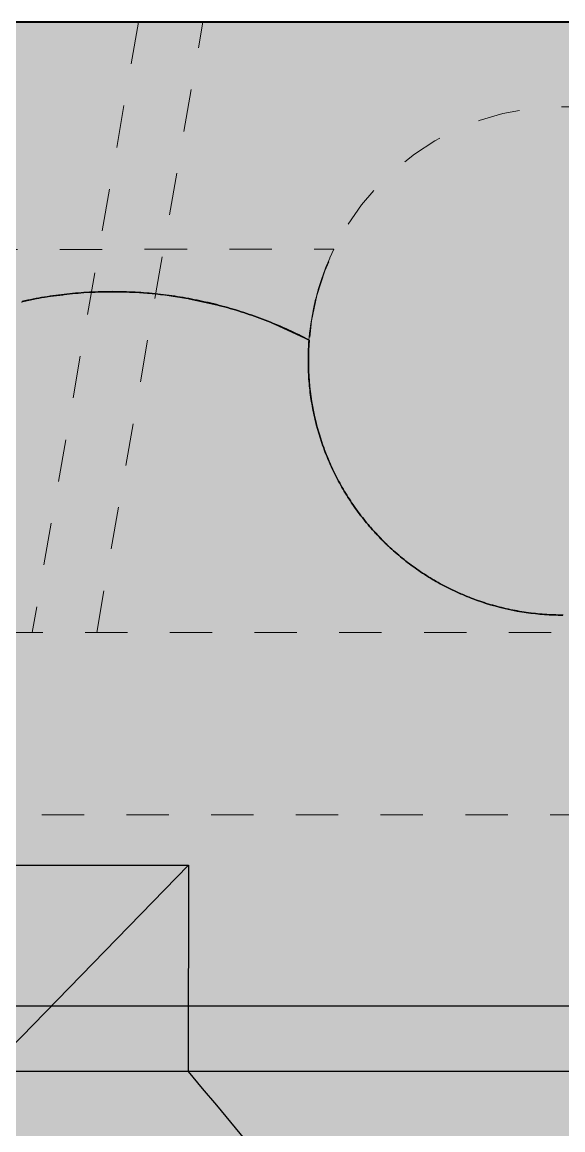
# Model space of a CAD drawing. Header units: metres. Extents: x -1147 to -802, y 5 to 567.
# Drawn here: x -1033.341 to -1032.064, y 543.44 to 546.054 of the extents above; entities that cross this region are included whole.
import ezdxf

# ---------------------------------------------------------------- set-up
doc = ezdxf.new("R2010")
doc.units = ezdxf.units.M
doc.linetypes.add('JacobsDash', pattern=[0.0045, 0.003, -0.0015])
for name, color, linetype, lineweight in [('A-FLOR', 7, 'Continuous', 50), ('A-FLOR-PATT', 7, 'Continuous', 40), ('A-GENM', 7, 'Continuous', 35), ('A-GENM-HDLN', 7, 'JacobsDash', 15), ('S-BEAM', 7, 'Continuous', 50), ('S-BEAM-HDLN', 7, 'JacobsDash', 15), ('S-FNDN-HDLN', 7, 'JacobsDash', 15)]:
    doc.layers.add(name, color=color, linetype=linetype, lineweight=lineweight)

# ---------------------------------------------------------------- blocks, each defined once
blk = doc.blocks.new('T2DPAA-T2D-C3S-RW-M2D-100010_dwg-40802999-DRG-2873010 - GENERAL ARRANGEMENT PLAN')
at = {"color": 254, "lineweight": 25, "true_color": 0xe1e1e1}
for p, q in [((50.2822, -595.1917), (50.4167, -595.6974)), ((50.4168, -595.698), (50.4926, -595.9832))]:
    blk.add_line(p, q, dxfattribs=at)
at = {"color": 254, "lineweight": 25, "true_color": 0xd5d5d5}
blk.add_line((50.4926, -595.9832), (51.1578, -598.4861), dxfattribs=at)
blk = doc.blocks.new('T2DPAA-T2D-PWC-RW-M2D-100010_RoadDesign_rvt-1-DRG-2873010 - GENERAL ARRANGEMENT PLAN')
at = {"color": 254, "lineweight": 18, "true_color": 0xe3e3e3, "rotation": 75.11694444444437}
blk.add_blockref('T2DPAA-T2D-C3S-RW-M2D-100010_dwg-40802999-DRG-2873010 - GENERAL ARRANGEMENT PLAN', (-1722.337, 648.0105), dxfattribs=at)
blk = doc.blocks.new('Top of Pavement - RL A - Top of Pavement - RL A-68818558-DRG-2873010 - GENERAL ARRANGEMENT PLAN')
at = {"layer": 'A-GENM', "color": 9, "lineweight": 25, "true_color": 0xbebebe}
blk.add_open_spline([(135.527, 30.1187), (135.491, 30.2542), (135.4189, 30.5252), (135.3109, 30.9317), (135.2029, 31.3382), (135.0949, 31.7447), (134.9868, 32.1512), (134.8788, 32.5577), (134.7708, 32.9642), (134.6627, 33.3707), (134.5547, 33.7772), (134.4467, 34.1837), (134.3386, 34.5902), (134.2306, 34.9967), (134.1549, 35.2816), (134.1152, 35.4311), (134.1115, 35.4451)], degree=3, knots=[-0.47109827, -0.47109827, -0.47109827, -0.47109827, -0.46820809, -0.46531792, -0.46242775, -0.45953757, -0.4566474, -0.45375723, -0.45086705, -0.44797688, -0.44508671, -0.44219653, -0.43930636, -0.43641618, -0.43352601, -0.43322811, -0.43322811, -0.43322811, -0.43322811], dxfattribs=at)
blk = doc.blocks.new('T2DPAA-T2D-C3S-RS-M3D-100334_rvt-1-DRG-2873010 - GENERAL ARRANGEMENT PLAN')
at = {"layer": 'A-GENM', "color": 254, "lineweight": 25, "true_color": 0xd1d1d1}
blk.add_line((-1133.9861, 543.4411), (-1133.3783, 544.0644), dxfattribs=at)
at = {"layer": 'A-GENM', "color": 9, "lineweight": 25, "true_color": 0xbebebe, "flags": 128}
for points in [[(-1133.3783, 544.0644), (-1133.3785, 543.9949), (-1133.3786, 543.9254), (-1133.3787, 543.8559), (-1133.3788, 543.7864), (-1133.3789, 543.7169), (-1133.3791, 543.6474), (-1133.3792, 543.5778)], [(-1133.3792, 543.5778), (-1133.3459, 543.5379), (-1133.3125, 543.4979), (-1133.2792, 543.4579), (-1133.2459, 543.418), (-1133.2126, 543.378)]]:
    blk.add_lwpolyline(points, dxfattribs=at)
at = {"layer": 'A-GENM', "color": 9, "lineweight": 25, "true_color": 0xbebebe}
for points, knots in [([(-1133.7184, 545.4047), (-1133.6831, 545.4104), (-1133.6118, 545.4181), (-1133.4864, 545.4182), (-1133.3974, 545.4062), (-1133.345, 545.3947)], [-0.6666667, -0.6666667, -0.6666667, -0.6666667, -0.5555556, -0.4444444, -0.2777778, -0.2777778, -0.2777778, -0.2777778]), ([(-1133.0935, 545.3033), (-1133.0961, 545.2711), (-1133.0961, 545.2062), (-1133.0823, 545.1208), (-1133.0665, 545.0692), (-1133.0591, 545.049)], [-1, -1, -1, -1, -0.951087, -0.9021739, -0.8695652, -0.8695652, -0.8695652, -0.8695652]), ([(-1133.0591, 545.049), (-1133.0554, 545.0388), (-1133.0501, 545.0255), (-1133.0444, 545.0123), (-1133.0429, 545.009)], [-0.86956522, -0.86956522, -0.86956522, -0.86956522, -0.85326087, -0.84782609, -0.84782609, -0.84782609, -0.84782609]), ([(-1132.9508, 544.8639), (-1132.9485, 544.8612), (-1132.939, 544.8504), (-1132.9292, 544.8399), (-1132.9216, 544.8322)], [-0.76086957, -0.76086957, -0.76086957, -0.76086957, -0.75543478, -0.73913044, -0.73913044, -0.73913044, -0.73913044]), ([(-1132.8901, 544.8027), (-1132.8847, 544.798), (-1132.8737, 544.7887), (-1132.8624, 544.7799), (-1132.8567, 544.7755)], [-0.7173913, -0.7173913, -0.7173913, -0.7173913, -0.70652174, -0.69565218, -0.69565218, -0.69565218, -0.69565218]), ([(-1132.8213, 544.7508), (-1132.8123, 544.745), (-1132.8, 544.7375), (-1132.7875, 544.7305), (-1132.7843, 544.7287)], [-0.67391304, -0.67391304, -0.67391304, -0.67391304, -0.6576087, -0.65217391, -0.65217391, -0.65217391, -0.65217391]), ([(-1132.7458, 544.7093), (-1132.7327, 544.7034), (-1132.6929, 544.6868), (-1132.6238, 544.6664), (-1132.5524, 544.6561), (-1132.5093, 544.6546), (-1132.4949, 544.6546)], [-0.6304348, -0.6304348, -0.6304348, -0.6304348, -0.6086957, -0.5652174, -0.5217391, -0.5, -0.5, -0.5, -0.5]), ([(-1137.5788, 544.0712), (-1137.4232, 544.0708), (-1137.1121, 544.0699), (-1136.6454, 544.0685), (-1136.1787, 544.0671), (-1135.5564, 544.0656), (-1134.9341, 544.0649), (-1134.3118, 544.0648), (-1133.8451, 544.0646), (-1133.5339, 544.0645), (-1133.3783, 544.0644)], [0, 0, 0, 0, 0.111111, 0.222222, 0.333333, 0.444444, 0.666667, 0.777778, 0.888889, 1, 1, 1, 1])]:
    blk.add_open_spline(points, degree=3, knots=knots, dxfattribs=at)
at = {"layer": 'A-GENM', "color": 253, "lineweight": 25, "true_color": 0xa3a3a3}
for points in [[(-1133.6652, 545.4119), (-1133.683, 545.4099), (-1133.7007, 545.4075), (-1133.7184, 545.4047)], [(-1133.6117, 545.4162), (-1133.6296, 545.4152), (-1133.6474, 545.4138), (-1133.6652, 545.4119)], [(-1133.558, 545.4177), (-1133.5759, 545.4177), (-1133.5938, 545.4172), (-1133.6117, 545.4162)], [(-1133.5044, 545.4162), (-1133.5223, 545.4172), (-1133.5402, 545.4177), (-1133.558, 545.4177)], [(-1133.4509, 545.4119), (-1133.4687, 545.4138), (-1133.4865, 545.4153), (-1133.5044, 545.4162)], [(-1133.3977, 545.4048), (-1133.4154, 545.4076), (-1133.4331, 545.41), (-1133.4509, 545.4119)], [(-1133.7184, 545.4047), (-1133.736, 545.4018), (-1133.7536, 545.3985), (-1133.7711, 545.3946)], [(-1133.345, 545.3947), (-1133.3625, 545.3985), (-1133.38, 545.4019), (-1133.3977, 545.4048)], [(-1133.2929, 545.3819), (-1133.3101, 545.3867), (-1133.3275, 545.3909), (-1133.345, 545.3947)], [(-1133.2415, 545.3663), (-1133.2585, 545.372), (-1133.2756, 545.3772), (-1133.2929, 545.3819)], [(-1133.1911, 545.348), (-1133.2077, 545.3545), (-1133.2245, 545.3606), (-1133.2415, 545.3663)], [(-1133.1417, 545.327), (-1133.1579, 545.3344), (-1133.1744, 545.3414), (-1133.1911, 545.348)], [(-1133.0935, 545.3033), (-1133.1093, 545.3116), (-1133.1254, 545.3195), (-1133.1417, 545.327)], [(-1133.0954, 545.2603), (-1133.0953, 545.2746), (-1133.0947, 545.289), (-1133.0935, 545.3033)], [(-1133.0943, 545.2172), (-1133.0952, 545.2315), (-1133.0956, 545.2459), (-1133.0954, 545.2603)], [(-1133.0901, 545.1743), (-1133.092, 545.1885), (-1133.0934, 545.2028), (-1133.0943, 545.2172)], [(-1133.0828, 545.1318), (-1133.0857, 545.1459), (-1133.0881, 545.16), (-1133.0901, 545.1743)], [(-1133.0724, 545.09), (-1133.0764, 545.1038), (-1133.0798, 545.1177), (-1133.0828, 545.1318)], [(-1133.0591, 545.049), (-1133.064, 545.0625), (-1133.0685, 545.0761), (-1133.0724, 545.09)], [(-1133.0429, 545.009), (-1133.0488, 545.0221), (-1133.0542, 545.0355), (-1133.0591, 545.049)], [(-1133.0239, 544.9704), (-1133.0307, 544.983), (-1133.037, 544.9959), (-1133.0429, 545.009)], [(-1133.0021, 544.9332), (-1133.0098, 544.9453), (-1133.017, 544.9577), (-1133.0239, 544.9704)], [(-1132.9777, 544.8976), (-1132.9862, 544.9092), (-1132.9944, 544.921), (-1133.0021, 544.9332)], [(-1132.9508, 544.8639), (-1132.9602, 544.8748), (-1132.9691, 544.8861), (-1132.9777, 544.8976)], [(-1132.9216, 544.8322), (-1132.9317, 544.8424), (-1132.9414, 544.853), (-1132.9508, 544.8639)], [(-1132.8901, 544.8027), (-1132.901, 544.8122), (-1132.9115, 544.822), (-1132.9216, 544.8322)], [(-1132.8567, 544.7755), (-1132.8682, 544.7842), (-1132.8793, 544.7933), (-1132.8901, 544.8027)], [(-1132.8213, 544.7508), (-1132.8334, 544.7586), (-1132.8452, 544.7669), (-1132.8567, 544.7755)], [(-1132.7843, 544.7287), (-1132.7969, 544.7357), (-1132.8093, 544.743), (-1132.8213, 544.7508)], [(-1132.7458, 544.7094), (-1132.7589, 544.7154), (-1132.7717, 544.7218), (-1132.7843, 544.7287)], [(-1132.706, 544.6928), (-1132.7194, 544.6978), (-1132.7327, 544.7034), (-1132.7458, 544.7094)], [(-1132.6651, 544.6791), (-1132.6789, 544.6832), (-1132.6925, 544.6877), (-1132.706, 544.6928)], [(-1132.6233, 544.6684), (-1132.6374, 544.6715), (-1132.6513, 544.6751), (-1132.6651, 544.6791)], [(-1132.5809, 544.6608), (-1132.5951, 544.6628), (-1132.6093, 544.6654), (-1132.6233, 544.6684)], [(-1132.538, 544.6562), (-1132.5524, 544.6572), (-1132.5667, 544.6587), (-1132.5809, 544.6608)], [(-1132.4949, 544.6546), (-1132.5093, 544.6546), (-1132.5237, 544.6551), (-1132.538, 544.6562)]]:
    blk.add_open_spline(points, degree=3, dxfattribs=at)
at = {"layer": 'A-GENM', "color": 9, "lineweight": 25, "true_color": 0xbebebe}
for points in [[(-1133.7711, 545.3946), (-1133.7536, 545.3985), (-1133.736, 545.4018), (-1133.7184, 545.4047)], [(-1133.345, 545.3947), (-1133.3275, 545.3909), (-1133.3101, 545.3867), (-1133.2929, 545.3819)], [(-1133.2929, 545.3819), (-1133.2756, 545.3772), (-1133.2585, 545.372), (-1133.2415, 545.3663)], [(-1133.2415, 545.3663), (-1133.2245, 545.3606), (-1133.2077, 545.3545), (-1133.1911, 545.348)], [(-1133.1911, 545.348), (-1133.1744, 545.3414), (-1133.158, 545.3344), (-1133.1417, 545.3269)], [(-1133.1417, 545.3269), (-1133.1254, 545.3195), (-1133.1093, 545.3116), (-1133.0935, 545.3033)], [(-1133.0429, 545.009), (-1133.037, 544.9959), (-1133.0307, 544.983), (-1133.0239, 544.9704)], [(-1133.0239, 544.9704), (-1133.017, 544.9577), (-1133.0098, 544.9453), (-1133.0021, 544.9332)], [(-1133.0021, 544.9332), (-1132.9944, 544.921), (-1132.9862, 544.9092), (-1132.9777, 544.8976)], [(-1132.9777, 544.8976), (-1132.9691, 544.8861), (-1132.9602, 544.8748), (-1132.9508, 544.8639)], [(-1132.9216, 544.8322), (-1132.9115, 544.822), (-1132.901, 544.8122), (-1132.8901, 544.8027)], [(-1132.8567, 544.7755), (-1132.8452, 544.7669), (-1132.8334, 544.7586), (-1132.8213, 544.7508)], [(-1132.7843, 544.7287), (-1132.7717, 544.7218), (-1132.7589, 544.7153), (-1132.7458, 544.7093)], [(-1127.5997, 543.5778), (-1127.7373, 543.5778), (-1128.0125, 543.5778), (-1128.4253, 543.5778), (-1128.8381, 543.5778), (-1129.251, 543.5778), (-1129.6638, 543.5778), (-1130.0766, 543.5778), (-1130.4894, 543.5778), (-1130.9023, 543.5778), (-1131.3151, 543.5778), (-1131.7279, 543.5778), (-1132.1407, 543.5778), (-1132.5535, 543.5778), (-1132.9664, 543.5778), (-1133.2416, 543.5778), (-1133.3792, 543.5778)]]:
    blk.add_open_spline(points, degree=3, dxfattribs=at)
at = {"layer": 'A-GENM', "color": 253, "lineweight": 25, "true_color": 0xa3a3a3, "rotation": 75.11694444444437}
blk.add_blockref('Top of Pavement - RL A - Top of Pavement - RL A-68818558-DRG-2873010 - GENERAL ARRANGEMENT PLAN', (-1134.0578, 404.8616), dxfattribs=at)
blk = doc.blocks.new('01_SFO_FRP_Pile_CastInPlace_CS_BR08 - CAST-IN-PLACE PILE - 1200-8661394-DRG-2873010 - GENERAL ARRANGEMENT PLAN')
at = {"layer": 'S-FNDN-HDLN'}
for start, end in [(90, 270), (270, 90)]:
    blk.add_arc((0, 0), 0.6, start, end, dxfattribs=at)
blk = doc.blocks.new('20_SFR_WSC_ShotcreteWall_ArchFlatBack_Datum - ArchWall_PileSize_1200-8656066-DRG-2873010 - GENERAL ARRANGEMENT PLAN')
at = {"layer": 'A-GENM-HDLN', "color": 252, "true_color": 0x888888}
for p, q in [((0.5392, 0.8633), (1.5858, 0.8633)), ((0.5392, 0.8633), (0.5528, 0.8333)), ((1.5765, 0.8431), (1.5858, 0.8633)), ((1.5692, 0.826), (1.576, 0.842)), ((0.5566, 0.8241), (0.5676, 0.7944)), ((0.5676, 0.7944), (0.5685, 0.7918)), ((0.5688, 0.791), (0.5803, 0.7525)), ((1.5431, 0.7464), (1.5479, 0.764)), ((0.5812, 0.7491), (0.5873, 0.7226)), ((0.5873, 0.7226), (0.5889, 0.7147)), ((0.5891, 0.7137), (0.5955, 0.673)), ((1.5286, 0.6652), (1.5305, 0.6807)), ((0.5958, 0.6709), (0.598, 0.649)), ((1.527, 0.649), (1.5284, 0.6642))]:
    blk.add_line(p, q, dxfattribs=at)
at = {"layer": 'A-GENM-HDLN', "color": 252, "true_color": 0x888888, "flags": 128}
for points in [[(1.5483, 0.7655), (1.5574, 0.7944), (1.5686, 0.8245)], [(1.527, 0.649), (1.4294, 0.6936), (1.3277, 0.7276), (1.2228, 0.7504), (1.1161, 0.7619), (1.0089, 0.7619), (0.9022, 0.7504), (0.7973, 0.7276), (0.6956, 0.6936), (0.598, 0.649)], [(1.5308, 0.6829), (1.5377, 0.7226), (1.5428, 0.7452)]]:
    blk.add_lwpolyline(points, dxfattribs=at)

msp = doc.modelspace()

# ---------------------------------------------------------------- hatches: boundary and pattern name
at = {"layer": 'A-FLOR-PATT', "lineweight": 5, "true_color": 0xe1e1e1}
for points in [[(-1035.3928, 544.1752), (-1035.3504, 544.1881), (-1034.9755, 544.938), (-1034.6994, 544.3859), (-1029.23, 546.0477), (-1029.229, 546.0535), (-1035.3893, 546.0535), (-1035.392, 544.6004)], [(-1031.803, 531.2789), (-1029.2319, 546.0472), (-1034.6994, 544.3859), (-1034.5982, 544.1835), (-1035.3527, 544.1835), (-1035.3527, 544.1874), (-1035.3928, 544.1752), (-1032.1993, 532.7025)]]:
    msp.add_hatch(color=254, dxfattribs=at).paths.add_polyline_path(points)

# ---------------------------------------------------------------- linework, layer by layer
at = {"layer": 'A-FLOR', "color": 252, "lineweight": 25, "true_color": 0x888888}
msp.add_line((-1035.3893, 546.0535), (-1004.6133, 546.0535), dxfattribs=at)
at = {"layer": 'S-BEAM', "lineweight": 40}
msp.add_line((-1022.1934, 546.0536), (-1035.392, 546.0536), dxfattribs=at)
at = {"layer": 'S-BEAM-HDLN'}
for p, q in [((-1033.066, 546.0536), (-1033.3169, 544.6136)), ((-1033.1646, 544.6136), (-1032.9138, 546.0536)), ((-1035.392, 544.6136), (-1022.1934, 544.6136)), ((-1022.1944, 544.1836), (-1035.0304, 544.1836))]:
    msp.add_line(p, q, dxfattribs=at)

# ---------------------------------------------------------------- block references
at = {"lineweight": 5}
for name in ['T2DPAA-T2D-PWC-RW-M2D-100010_RoadDesign_rvt-1-DRG-2873010 - GENERAL ARRANGEMENT PLAN', 'T2DPAA-T2D-C3S-RS-M3D-100334_rvt-1-DRG-2873010 - GENERAL ARRANGEMENT PLAN']:
    msp.add_blockref(name, (100.4304, 0), dxfattribs=at)
at = {"layer": 'A-GENM-HDLN', "color": 252, "true_color": 0x888888, "rotation": 0.0359968094088684}
msp.add_blockref('20_SFR_WSC_ShotcreteWall_ArchFlatBack_Datum - ArchWall_PileSize_1200-8656066-DRG-2873010 - GENERAL ARRANGEMENT PLAN', (-1034.1901, 544.6536), dxfattribs=at)
at = {"layer": 'S-FNDN-HDLN', "rotation": 75.11694444444356}
msp.add_blockref('01_SFO_FRP_Pile_CastInPlace_CS_BR08 - CAST-IN-PLACE PILE - 1200-8661394-DRG-2873010 - GENERAL ARRANGEMENT PLAN', (-1032.0651, 545.2546), dxfattribs=at)

doc.saveas('drawing.dxf')
